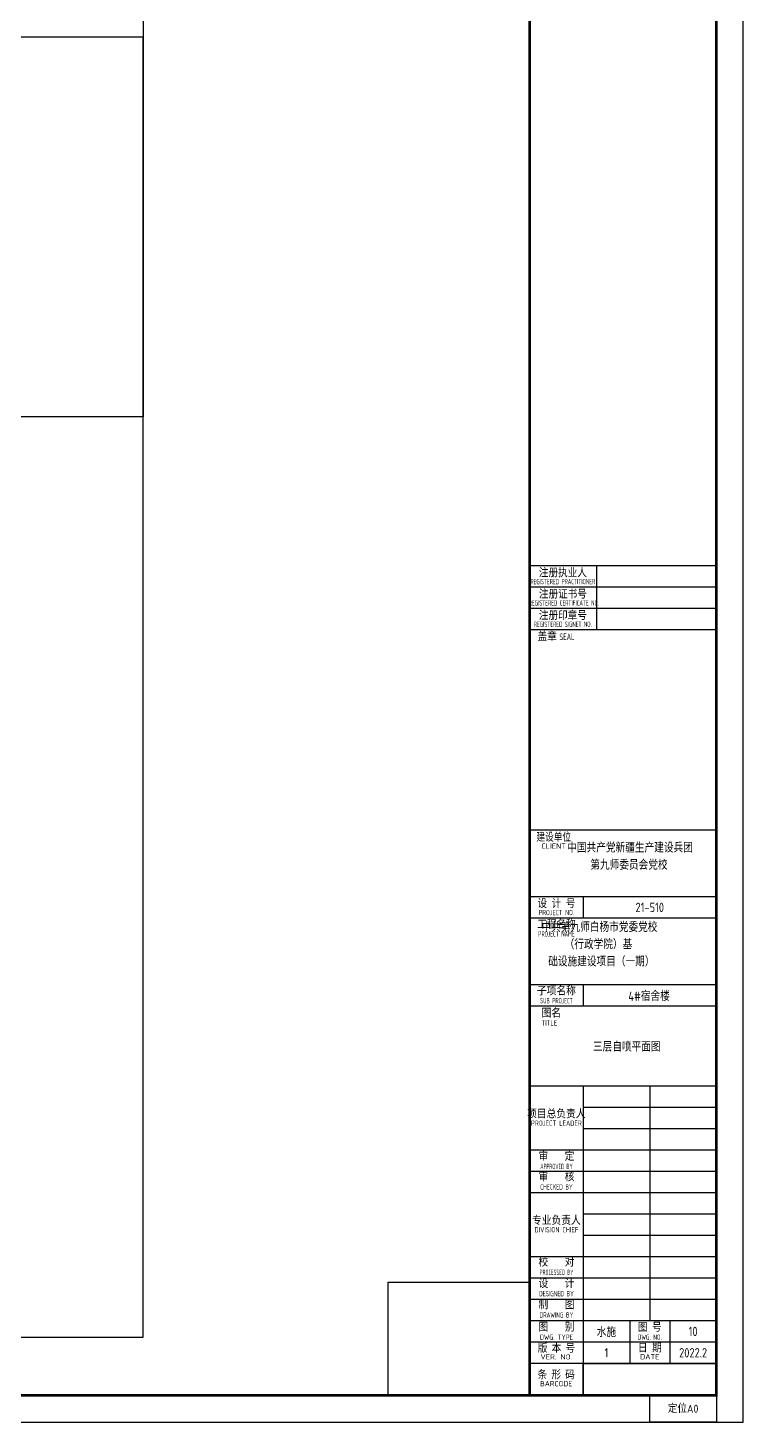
# Model space of a CAD drawing. Extents: x 0 to 2838408, y -923048 to 203859.
# Drawn here: x 2798183 to 2838408, y -576073 to -497658 of the extents above; entities that cross this region are included whole.
import ezdxf
from ezdxf.enums import TextEntityAlignment as Align

# ---------------------------------------------------------------- set-up
doc = ezdxf.new("R2010")
doc.units = 0
doc.header["$LTSCALE"] = 1000
for name, color, linetype in [('BTTK', 7, 'Continuous'), ('PUB_TITLE', 4, 'Continuous'), ('XREF', 8, 'Continuous')]:
    doc.layers.add(name, color=color, linetype=linetype)
doc.layers.add('条形码', color=7, linetype='Continuous', plot=False)
doc.layers.add('验收章', color=7, linetype='Continuous', plot=False)
doc.styles.add('HZ(TK)', font='geniso.shx', dxfattribs={"width": 0.9, "bigfont": 'hztxt.shx'})

# ---------------------------------------------------------------- blocks, each defined once
blk = doc.blocks.new('vhtemplate_2020年新竖式图框_A0')
at = {"layer": 'BTTK'}
for p, q in [((1179, 321.01), (1109, 321.01)), ((1134, 321.01), (1134, 297.01)), ((1179, 313.01), (1109, 313.01)), ((1179, 305.01), (1109, 305.01)), ((1179, 305.01), (1109, 305.01)), ((1134, 305.01), (1134, 297.01)), ((1179, 297.01), (1109, 297.01)), ((1179, 222), (1109, 222)), ((1179, 197), (1109, 197)), ((1129, 197), (1129, 189)), ((1179, 189), (1109, 189)), ((1179, 164), (1109, 164)), ((1109, 164), (1109, 156)), ((1129, 164), (1129, 156)), ((1179, 156), (1109, 156)), ((1179, 126), (1109, 126)), ((1129, 126), (1129, 10)), ((1154, 126), (1154, 38)), ((1179, 118), (1129, 118)), ((1179, 110), (1129, 110)), ((1179, 102), (1109, 102)), ((1179, 94), (1109, 94)), ((1179, 86), (1109, 86)), ((1179, 78), (1129, 78)), ((1179, 70), (1129, 70)), ((1179, 62), (1109, 62)), ((1179, 54), (1109, 54)), ((1179, 46), (1109, 46)), ((1179, 38), (1109, 38)), ((1146.5, 38), (1146.5, 22)), ((1161.5, 38), (1161.5, 22)), ((1179, 30), (1109, 30)), ((1179, 22), (1109, 22))]:
    blk.add_line(p, q, dxfattribs=at)
at = {"layer": 'PUB_TITLE', "color": 7}
blk.add_lwpolyline([(0, 0), (1189, 0), (1189, 841), (0, 841)], close=True, dxfattribs=at)
at = {"layer": 'PUB_TITLE', "const_width": 1}
blk.add_lwpolyline([(25, 10), (1179, 10), (1179, 831), (25, 831)], close=True, dxfattribs=at)
blk.add_lwpolyline([(1109, 10), (1109, 831)], dxfattribs=at)
at = {"layer": '条形码'}
blk.add_lwpolyline([(1129, 22), (1179, 22), (1179, 10), (1129, 10)], close=True, dxfattribs=at)
at = {"layer": '验收章'}
for points in [[(1109, 10), (1055.93, 10), (1055.93, 52.53), (1109, 52.53)], [(1154, 10), (1179, 10), (1179, 0), (1154, 0)]]:
    blk.add_lwpolyline(points, close=True, dxfattribs=at)
at = {"layer": 'BTTK', "style": 'HZ(TK)'}
for s, height, p in [('注册执业人', 3, (1121.42, 318.32)), ('注册证书号', 3, (1121.42, 310.32)), ('注册印章号', 3, (1121.42, 302.32)), ('CLIENT', 2, (1117.95, 215.99)), ('设 计 号', 3, (1119, 194.28)), ('工程名称', 3, (1119, 186.52)), ('图 号', 3, (1154, 35.46)), ('日 期', 3, (1154, 27.67)), ('VER. NO.', 2, (1119, 24.48)), ('DATE', 2, (1154, 24.52))]:
    blk.add_text(s, height=height, dxfattribs=at).set_placement(p, align=Align.MIDDLE_CENTER)
for s, height, width, p in [('REGISTERED PRACTITIONER', 2, 0.65, (1121.39, 315.16)), ('REGISTERED CERTIFICATE NO.', 2, 0.65, (1121.78, 307.16)), ('REGISTERED SIGNET NO.', 2, 0.65, (1121.39, 299.16)), ('建设单位', 3, 0.8, (1118.01, 219.17)), ('PROJECT NO.', 2, 0.75, (1119, 191.07)), ('PROJECT NAME', 2, 0.65, (1119, 183.03)), ('子项名称', 3, 0.9, (1119, 161.52)), ('SUB PROJECT', 2, 0.65, (1119, 158.01)), ('项目总负责人', 3, 0.9, (1118.96, 115.45)), ('PROJECT LEADER', 2, 0.8, (1118.96, 112.09)), ('审    定', 3, 0.9, (1119.02, 99.52)), ('APPROVED BY', 2, 0.6, (1119.02, 95.87)), ('审    核', 3, 0.9, (1119.02, 91.83)), ('CHECKED BY', 2, 0.7, (1119.02, 88.18)), ('专业负责人', 3, 0.9, (1119, 75.48)), ('DIVISION CHIEF', 2, 0.8, (1119, 72.15)), ('校    对', 3, 0.9, (1119.02, 59.83)), ('设    计', 3, 0.9, (1119.02, 51.83)), ('PROCESSED BY', 2, 0.6, (1119.02, 56.17)), ('DESIGNED BY', 2, 0.7, (1119.02, 48.17)), ('制    图', 3, 0.9, (1119.02, 43.83)), ('图    别', 3, 0.9, (1119.02, 35.5)), ('DRAWING BY', 2, 0.7, (1119.02, 40.17)), ('DWG. TYPE', 2, 0.8, (1119.02, 31.84)), ('DWG. NO.', 2, 0.7, (1154, 31.84)), ('版 本 号', 3, 0.9, (1119.02, 27.57)), ('条 形 码', 3, 0.9, (1118.9, 17.6)), ('BARCODE', 2, 0.95, (1118.9, 14.42))]:
    blk.add_text(s, height=height, dxfattribs=dict(at, width=width)).set_placement(p, align=Align.MIDDLE_CENTER)
at = {"layer": 'BTTK', "color": 1, "style": 'HZ(TK)'}
blk.add_text('盖章  ', height=3, dxfattribs=at).set_placement((1117.25, 294.46), align=Align.MIDDLE_CENTER)
at = {"layer": 'BTTK', "color": 1, "style": 'HZ(TK)', "width": 0.65}
blk.add_text('SEAL', height=2.5, dxfattribs=at).set_placement((1122.96, 294.46), align=Align.MIDDLE_CENTER)
at = {"layer": 'BTTK', "style": 'HZ(TK)'}
for s, height, width, p in [('图名', 3, 0.9, (1113.46, 153.22)), ('TITLE', 2, 0.8, (1113.4, 149.68))]:
    blk.add_text(s, height=height, dxfattribs=dict(at, width=width)).set_placement(p, align=Align.MIDDLE_LEFT)
at = {"layer": 'BTTK', "color": 4, "style": 'HZ(TK)', "width": 0.9}
for tag, p in [('合作单位_001', (1143.83, 741.44)), ('建设单位_001', (1143.85, 207.44)), ('工程名称_001', (1143.62, 174.44)), ('子项名称_001', (1153.71, 157.94)), ('图纸名称_001', (1143.45, 138.94))]:
    blk.add_attdef(tag, p, '', height=3.5, dxfattribs=at)
for tag, p in [('注册证书号', (1156.5, 309.01)), ('注册印章号', (1156.5, 301.01)), ('设计号', (1154, 193)), ('图别', (1137.75, 34)), ('图号', (1170.25, 34)), ('版本号', (1137.75, 26)), ('日期', (1170.25, 26))]:
    blk.add_attdef(tag, text='', height=3.5, dxfattribs=at).set_placement(p, align=Align.MIDDLE)
at = {"layer": '验收章', "style": 'HZ(TK)'}
blk.add_text('定位A0', height=3, dxfattribs=at).set_placement((1166.5, 5), align=Align.MIDDLE_CENTER)
blk = doc.blocks.new('3F1')
at = {"layer": 'Defpoints', "color": 250}
for points in [[(2326685.8, -446413.1), (2468623.3, -446413.1), (2468623.3, -519529.9), (2326685.8, -519529.9)], [(2326685.8, -571303.4), (2468623.3, -571303.4), (2468623.3, -498186.6), (2326685.8, -498186.6)]]:
    blk.add_lwpolyline(points, close=True, dxfattribs=at)

msp = doc.modelspace()

# ---------------------------------------------------------------- block references
ref = msp.add_blockref('vhtemplate_2020年新竖式图框_A0', (2660058, -576073.4), dxfattribs=dict(xscale=150, yscale=150, zscale=150))
ref.add_attrib('建设单位_001', '中国共产党新疆生产建设兵团', (2828517.3, -544035.9), dxfattribs={"layer": 'BTTK', "color": 4, "height": 525, "style": 'HZ(TK)', "width": 0.9})
ref.add_attrib('工程名称_001', '中共第九师白杨市党委党校', (2827071.9, -548502.2), dxfattribs={"layer": 'BTTK', "color": 4, "height": 525, "style": 'HZ(TK)', "width": 0.9})
ref.add_attrib('子项名称_001', '4#宿舍楼', (2831954.4, -552382.1), dxfattribs={"layer": 'BTTK', "color": 4, "height": 525, "style": 'HZ(TK)', "width": 0.9})
ref.add_attrib('图纸名称_001', '三层自喷平面图', (2829962.3, -555232.1), dxfattribs={"layer": 'BTTK', "color": 4, "height": 525, "style": 'HZ(TK)', "width": 0.9})
ref.add_attrib('设计号', '21-510', dxfattribs={"layer": 'BTTK', "color": 4, "height": 525, "style": 'HZ(TK)', "width": 0.9}).set_placement((2833158, -547123.4), align=Align.MIDDLE)
ref.add_attrib('图别', '水施', dxfattribs={"layer": 'BTTK', "color": 4, "height": 525, "style": 'HZ(TK)', "width": 0.9}).set_placement((2830720.5, -570973.4), align=Align.MIDDLE)
ref.add_attrib('图号', '10', dxfattribs={"layer": 'BTTK', "color": 4, "height": 525, "style": 'HZ(TK)', "width": 0.9}).set_placement((2835595.5, -570973.4), align=Align.MIDDLE)
ref.add_attrib('版本号', '1', dxfattribs={"layer": 'BTTK', "color": 4, "height": 525, "style": 'HZ(TK)', "width": 0.9}).set_placement((2830720.5, -572173.4), align=Align.MIDDLE)
ref.add_attrib('日期', '2022.2', dxfattribs={"layer": 'BTTK', "color": 4, "height": 525, "style": 'HZ(TK)', "width": 0.9}).set_placement((2835595.5, -572173.4), align=Align.MIDDLE)
ref.add_attrib('建设单位_002', '第九师委员会党校', (2829814.5, -545003.2), dxfattribs={"layer": 'BTTK', "color": 4, "height": 525, "style": 'HZ(TK)', "width": 0.9})
ref.add_attrib('工程名称_002', '（行政学院）基', (2828371.3, -549469.6), dxfattribs={"layer": 'BTTK', "color": 4, "height": 525, "style": 'HZ(TK)', "width": 0.9})
ref.add_attrib('工程名称_003', '础设施建设项目（一期）', (2827448, -550436.9), dxfattribs={"layer": 'BTTK', "color": 4, "height": 525, "style": 'HZ(TK)', "width": 0.9})
at = {"layer": 'XREF'}
msp.add_blockref('3F1', (336045.8, 0), dxfattribs=at)

doc.saveas('drawing.dxf')
